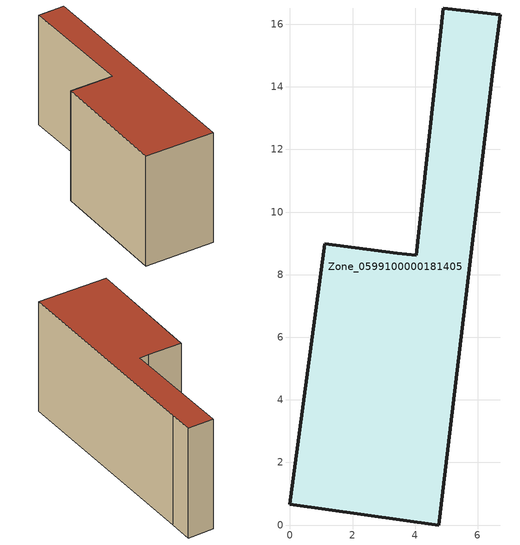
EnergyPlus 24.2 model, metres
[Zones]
Zone_0599100000181405
 floor ground (C_G): 4.03,8.61 4.9,16.52 6.71,16.31 6.49,14.61 4.76,0 0,0.66 1.11,8.99 3.42,8.68 z0
 wall outside (C_F): 6.71,16.31 4.9,16.52 4.03,8.61 3.42,8.68 1.11,8.99 0,0.66 4.76,0 6.49,14.61 6.71,16.31 z0:7.95
 roof outside (C_R): 4.9,16.52 4.03,8.61 3.42,8.68 1.11,8.99 0,0.66 4.76,0 6.49,14.61 6.71,16.31 z7.95
[BUILDING]
Pand.0599100000181405: North Axis=0; Terrain=City; Loads Convergence Tolerance Value=0.04; Temperature Convergence Tolerance Value=0.4; Solar Distribution=FullExterior; Maximum Number of Warmup Days=25; Minimum Number of Warmup Days=1
[Site:Location]
Rotterdam.The.Hague.AP_ZH_NLD Design_Conditions: Latitude=51.96; Longitude=4.45; Time Zone=1; Elevation=-4.5
[SITE:GROUNDTEMPERATURE:BUILDINGSURFACE]
18, 18, 18, 18, 18, 18, 18, 18, 18, 18, 18, 18
[MATERIAL] Thermal Absorptance=0.9; Solar Absorptance=0.7; Visible Absorptance=0.7
Name | Roughness | Thickness | Conductivity | Density | Specific Heat
G.TI.1946 | MediumSmooth | 0.15 | 1 | 540 | 1210
F.TI.1946 | Rough | 0.3 | 0.857143 | 1920 | 840
R.TI.1946 | MediumRough | 0.2 | 0.1 | 1500 | 1000
[CONSTRUCTION]
C_G: G.TI.1946
C_F: F.TI.1946
C_R: R.TI.1946
[ZONE]
Zone_0599100000181405: Type=1; Multiplier=1; Ceiling Height=Autocalculate; Volume=Autocalculate; Floor Area=autocalculate; Part of Total Floor Area=Yes
[ZONEINFILTRATION:DESIGNFLOWRATE]
Infil_Zone_0599100000181405: Zone or ZoneList or Space or SpaceList=Zone_0599100000181405; Schedule=AlwaysOn; Design Flow Rate Calculation Method=Flow/Area; Flow Rate per Floor Area=0.003; Constant Term Coefficient=1; Temperature Term Coefficient=0; Velocity Term Coefficient=0; Velocity Squared Term Coefficient=0
[HVACTEMPLATE:ZONE:IDEALLOADSAIRSYSTEM]
Zone_0599100000181405: Maximum Heating Supply Air Temperature=50; Minimum Cooling Supply Air Temperature=13; Maximum Heating Supply Air Humidity Ratio=0.0156; Minimum Cooling Supply Air Humidity Ratio=0.0077; Heating Limit=NoLimit; Cooling Limit=NoLimit; Dehumidification Control Type=ConstantSensibleHeatRatio; Cooling Sensible Heat Ratio=0.7; Dehumidification Setpoint=60; Humidification Control Type=None; Humidification Setpoint=30; Outdoor Air Method=None; Outdoor Air Flow Rate per Person=0.00944; Outdoor Air Flow Rate per Zone Floor Area=0; Outdoor Air Flow Rate per Zone=0; Demand Controlled Ventilation Type=None; Outdoor Air Economizer Type=NoEconomizer; Heat Recovery Type=None; Sensible Heat Recovery Effectiveness=0.7; Latent Heat Recovery Effectiveness=0.65
[ZONECONTROL:THERMOSTAT]
ThermostatControl_Zone_0599100000181405: Zone or ZoneList=Zone_0599100000181405; Control Type Schedule=DualSetpointControlType; Control 1=Thermostat_Zone_0599100000181405; Temperature Difference Between Cutout And Setpoint=0
[THERMOSTATSETPOINT:DUALSETPOINT]
Thermostat_Zone_0599100000181405: Heating Setpoint Temperature Schedule=HeatingSetpoint_Zone_0599100000181405; Cooling Setpoint Temperature Schedule=CoolingSetpoint_Zone_0599100000181405
[SCHEDULE:COMPACT]
HeatingSetpoint_Zone_0599100000181405: Through: 12/31, For: AllDays, Until: 24:00, 21
CoolingSetpoint_Zone_0599100000181405: Through: 12/31, For: AllDays, Until: 24:00, 24
DualSetpointControlType: Through: 12/31, For: AllDays, Until: 24:00, 4
AlwaysOn: Through: 12/31, For: AllDays, Until: 24:00, 1
